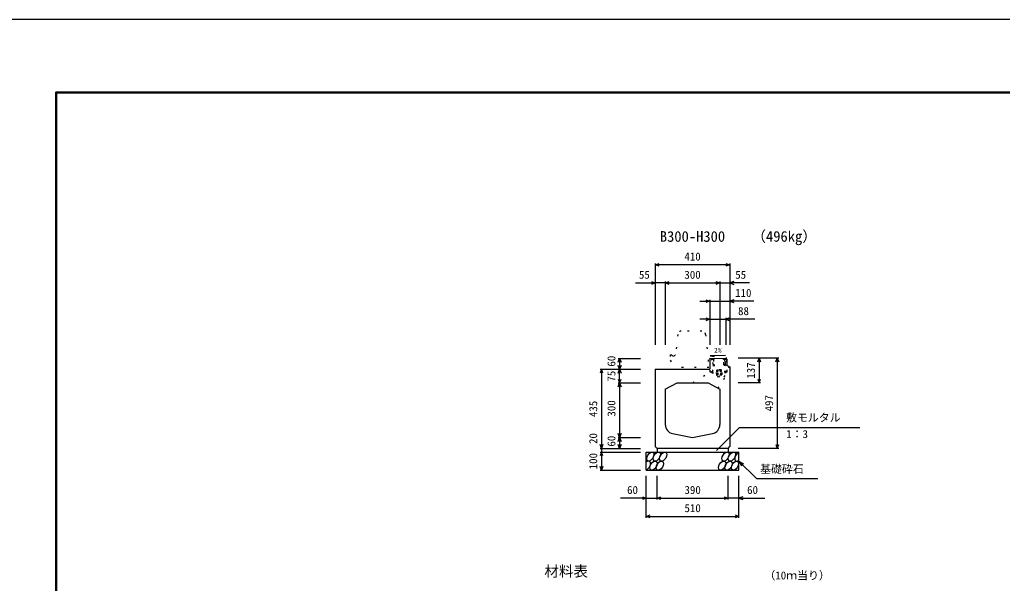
# Model space of a CAD drawing. Units: millimetres, scale not verified. Extents: x -12600 to 12600, y -5940 to 5940.
# Drawn here: x -4000 to 1403, y 2839 to 5940 of the extents above; entities that cross this region are included whole.
import ezdxf
from ezdxf.enums import TextEntityAlignment as Align

# ---------------------------------------------------------------- set-up
doc = ezdxf.new("R2010")
doc.units = ezdxf.units.MM
doc.header["$LTSCALE"] = 40
doc.linetypes.add('DOTTED', pattern=[1.75, 0.25, -1.5])
for name, color, linetype, lineweight in [('0-0_DIM', 7, 'Continuous', 25), ('0-1_Defpoints', 5, 'Continuous', 25), ('0-2_HATCH', 6, 'DOTTED', 25), ('0-5_OUTLINE', 3, 'Continuous', 25), ('0-6_OUTLINE2', 4, 'DOTTED', 25), ('0-7_TXT', 7, 'Continuous', 25), ('0-8_WAKU', 3, 'Continuous', 25)]:
    doc.layers.add(name, color=color, linetype=linetype, lineweight=lineweight)
doc.styles.add('ＭＳ ゴシック', font='')
doc.styles.get('ＭＳ ゴシック').set_extended_font_data('MS Gothic')

msp = doc.modelspace()

# ---------------------------------------------------------------- linework, layer by layer
at = {"layer": '0-0_DIM'}
for p, q in [((-505, 4598.96), (-505, 4151.46)), ((-95, 4598.96), (-95, 4151.46)), ((-95, 4591.46), (-505, 4591.46)), ((-613.38, 4491.46), (-505, 4491.46)), ((-450, 4491.46), (-505, 4491.46)), ((-450, 4498.96), (-450, 4151.46)), ((-450, 4491.46), (-150, 4491.46)), ((-150, 4498.96), (-150, 4151.46)), ((-150, 4491.46), (-95, 4491.46)), ((13.38, 4491.46), (-95, 4491.46)), ((-260, 4391.46), (-205, 4391.46)), ((-205, 4398.96), (-205, 4151.46)), ((-205, 4391.46), (-95, 4391.46)), ((36.52, 4391.46), (-95, 4391.46)), ((-205, 4291.46), (-260, 4291.46)), ((-205, 4291.46), (-117, 4291.46)), ((-117, 4298.96), (-117, 4151.46)), ((41.78, 4291.46), (-117, 4291.46)), ((-708.5, 4076.46), (-586, 4076.46)), ((-701, 4076.46), (-701, 4016.46)), ((173.5, 4078.46), (-49, 4078.46)), ((66, 4078.46), (66, 3941.46)), ((166, 4078.46), (166, 3581.46)), ((-808.5, 4016.46), (-586, 4016.46)), ((-801, 4016.46), (-801, 3581.46)), ((-701, 3941.46), (-701, 4016.46)), ((-708.5, 3941.46), (-586, 3941.46)), ((-701, 3941.46), (-701, 3641.46)), ((73.5, 3941.46), (-49, 3941.46)), ((-167.89, 3570.65), (-41.66, 3696.89)), ((-41.66, 3696.89), (619.81, 3696.89)), ((-708.5, 3641.46), (-586, 3641.46)), ((-701, 3641.46), (-701, 3581.46)), ((-808.5, 3581.46), (-586, 3581.46)), ((-801, 3581.46), (-801, 3561.46)), ((173.5, 3581.46), (-49, 3581.46)), ((-808.5, 3561.46), (-586, 3561.46)), ((-801, 3561.46), (-801, 3461.46)), ((-808.5, 3461.46), (-586, 3461.46)), ((-45, 3511.46), (50.76, 3415.71)), ((-45, 3511.46), (-19.02, 3496.46)), ((-45, 3511.46), (-30, 3485.48)), ((-555, 3200.1), (-555, 3431.46)), ((-495, 3300.1), (-495, 3431.46)), ((-105, 3300.1), (-105, 3431.46)), ((-45, 3200.1), (-45, 3431.46)), ((50.76, 3415.71), (388.31, 3415.71)), ((-555, 3307.6), (-696.79, 3307.6)), ((-555, 3307.6), (-495, 3307.6)), ((-495, 3307.6), (-105, 3307.6)), ((-45, 3307.6), (-105, 3307.6)), ((-45, 3307.6), (96.79, 3307.6)), ((-555, 3207.6), (-45, 3207.6))]:
    msp.add_line(p, q, dxfattribs=at)
for points in [[(-483.86, 4583.77), (-505, 4591.46), (-483.86, 4599.16)], [(-116.14, 4599.16), (-95, 4591.46), (-116.14, 4583.77)], [(-526.14, 4499.16), (-505, 4491.46), (-526.14, 4483.77)], [(-428.86, 4483.77), (-450, 4491.46), (-428.86, 4499.16)], [(-171.14, 4499.16), (-150, 4491.46), (-171.14, 4483.77)], [(-73.86, 4499.16), (-95, 4491.46), (-73.86, 4483.77)], [(-226.14, 4399.16), (-205, 4391.46), (-226.14, 4383.77)], [(-73.86, 4399.16), (-95, 4391.46), (-73.86, 4383.77)], [(-226.14, 4299.16), (-205, 4291.46), (-226.14, 4283.77)], [(-95.86, 4299.16), (-117, 4291.46), (-95.86, 4283.77)], [(-708.7, 4055.32), (-701, 4076.46), (-693.3, 4055.32)], [(58.3, 4057.32), (66, 4078.46), (73.7, 4057.32)], [(158.3, 4057.32), (166, 4078.46), (173.7, 4057.32)], [(-793.3, 3995.32), (-801, 4016.46), (-808.7, 3995.32)], [(-693.3, 4037.61), (-701, 4016.46), (-708.7, 4037.61)], [(-708.7, 3995.32), (-701, 4016.46), (-693.3, 3995.32)], [(-708.7, 3962.61), (-701, 3941.46), (-693.3, 3962.61)], [(58.3, 3962.61), (66, 3941.46), (73.7, 3962.61)], [(-708.7, 3920.32), (-701, 3941.46), (-693.3, 3920.32)], [(-693.3, 3662.61), (-701, 3641.46), (-708.7, 3662.61)], [(-708.7, 3620.32), (-701, 3641.46), (-693.3, 3620.32)], [(-793.3, 3602.61), (-801, 3581.46), (-808.7, 3602.61)], [(-693.3, 3602.61), (-701, 3581.46), (-708.7, 3602.61)], [(158.3, 3602.61), (166, 3581.46), (173.7, 3602.61)], [(-793.3, 3540.32), (-801, 3561.46), (-808.7, 3540.32)], [(-793.3, 3482.61), (-801, 3461.46), (-808.7, 3482.61)], [(-576.14, 3315.29), (-555, 3307.6), (-576.14, 3299.9)], [(-473.86, 3299.9), (-495, 3307.6), (-473.86, 3315.29)], [(-126.14, 3315.29), (-105, 3307.6), (-126.14, 3299.9)], [(-23.86, 3315.29), (-45, 3307.6), (-23.86, 3299.9)], [(-533.86, 3199.9), (-555, 3207.6), (-533.86, 3215.29)], [(-66.14, 3215.29), (-45, 3207.6), (-66.14, 3199.9)]]:
    msp.add_lwpolyline(points, dxfattribs=at)
at = {"layer": '0-1_Defpoints'}
msp.add_lwpolyline([(-4200, -5940), (12600, -5940), (12600, 5940), (-4200, 5940)], close=True, dxfattribs=at)
at = {"layer": '0-2_HATCH'}
for p, q in [((-116.07, 3998.28), (-117.72, 4078.26)), ((-194.16, 4001.68), (-203.16, 4001.49)), ((-116.2, 4004.28), (-194.18, 4002.68)), ((-187.68, 4002.81), (-188.54, 4044.8)), ((-188.4, 4037.8), (-123.41, 4039.14)), ((-164.5, 4012.66), (-166.96, 4010.74)), ((-166.81, 4003.24), (-166.96, 4010.74)), ((-140.57, 4003.78), (-166.81, 4003.24)), ((-166.57, 4011.09), (-164.5, 4012.66)), ((-143.26, 4013.1), (-164.5, 4012.66)), ((-160.56, 4003.37), (-160.72, 4010.87)), ((-146.81, 4003.65), (-146.97, 4011.15)), ((-141.13, 4011.61), (-143.26, 4013.1)), ((-140.57, 4003.78), (-140.72, 4011.28)), ((-123.56, 4046.14), (-122.69, 4004.15)), ((-116.18, 4003.28), (-110.18, 4003.4)), ((-110.18, 4003.4), (-110.86, 4036.65)), ((-170.06, 3997.17), (-137.07, 3997.85)), ((-167.13, 3983.23), (-167.39, 3995.73)), ((-139.42, 3983.8), (-167.13, 3983.23)), ((-160.46, 3995.87), (-160.2, 3983.37)), ((-146.61, 3996.15), (-146.35, 3983.66)), ((-139.68, 3996.3), (-139.42, 3983.8)), ((-137.07, 3997.85), (-137.04, 3996.35))]:
    msp.add_line(p, q, dxfattribs=at)
at = {"layer": '0-2_HATCH', "linetype": 'Continuous'}
msp.add_line((-111.4, 4063.02), (-110.86, 4036.65), dxfattribs=at)
at = {"layer": '0-2_HATCH'}
for points in [[(-203.16, 4001.49), (-204.7, 4076.48), (-195.7, 4076.66)], [(-195.7, 4076.66), (-194.06, 3996.68), (-116.07, 3998.28)], [(-188.54, 4044.8), (-187.54, 4044.82), (-188.04, 4068.82), (-189.04, 4068.8), (-189.18, 4075.79), (-124.2, 4077.13)], [(-184.18, 4075.9), (-184.04, 4068.9), (-185.04, 4068.88), (-184.55, 4044.88), (-183.55, 4044.9), (-183.4, 4037.91)], [(-128.41, 4039.04), (-128.56, 4046.04), (-127.56, 4046.06), (-128.05, 4070.05), (-129.05, 4070.03), (-129.19, 4077.03)], [(-124.2, 4077.13), (-124.05, 4070.13), (-125.05, 4070.11), (-124.56, 4046.12), (-123.56, 4046.14)], [(-111.4, 4063.02), (-111.72, 4078.39), (-117.72, 4078.26)], [(-137.04, 3996.35), (-170.03, 3995.67), (-170.06, 3997.17)]]:
    msp.add_lwpolyline(points, dxfattribs=at)
for centre, radius, start, end in [((-163.77, 4007.52), 4.53, 47.57461, 134.78335), ((-153.47, 3992.73), 19.53, 70.56972, 111.78823), ((-143.78, 4007.93), 4.53, 47.57461, 134.78335), ((-153.28, 3983.51), 11, 181.1783, 1.1783)]:
    msp.add_arc(centre, radius, start, end, dxfattribs=at)
at = {"layer": '0-2_HATCH', "linetype": 'Continuous'}
for centre, start_param, end_param in [((-550.7, 3486.46), 3.7419964, 7.318141), ((-48, 3536.46), 0.6666252, 4.1103269)]:
    msp.add_ellipse(centre, major_axis=(14.54, 23.54), ratio=0.5792, start_param=start_param, end_param=end_param, dxfattribs=at)
for centre in [(-532.11, 3536.46), (-515.23, 3486.46), (-496.63, 3536.46), (-479.75, 3486.46), (-461.16, 3536.46), (-137.55, 3486.46), (-118.95, 3536.46), (-102.07, 3486.46), (-83.48, 3536.46), (-66.59, 3486.46)]:
    msp.add_ellipse(centre, major_axis=(14.54, 23.54), ratio=0.5792, dxfattribs=at)
at = {"layer": '0-5_OUTLINE', "linetype": 'DOTTED'}
for p, q in [((-248.1, 4226.46), (-361.9, 4226.46)), ((-381.81, 4208.41), (-393, 4096.46)), ((-228.2, 4208.45), (-210, 4026.46)), ((-423, 4096.46), (-423, 4066.46)), ((-423, 4096.46), (-415, 4096.46)), ((-423, 4066.46), (-400, 4026.46)), ((-210, 4026.46), (-400, 4026.46))]:
    msp.add_line(p, q, dxfattribs=at)
at = {"layer": '0-5_OUTLINE'}
for p, q in [((-205, 4076.46), (-117, 4078.28)), ((-205, 4076.46), (-205, 4016.46)), ((-117, 4078.28), (-111, 4072.4)), ((-505, 4016.46), (-205, 4016.46)), ((-505, 4016.46), (-505, 3591.46)), ((-95, 4030.46), (-95, 3591.46)), ((-450, 3907.46), (-385, 3941.46)), ((-450, 3907.46), (-450, 3712.45)), ((-385, 3941.46), (-215, 3941.46)), ((-409.81, 3663.42), (-300, 3641.46)), ((-300, 3641.46), (-190.19, 3663.42)), ((-505, 3591.46), (-495, 3581.46)), ((-105, 3581.46), (-495, 3581.46)), ((-495, 3581.46), (-495, 3561.46)), ((-105, 3581.46), (-95, 3591.46)), ((-105, 3581.46), (-105, 3561.46)), ((-555, 3561.46), (-45, 3561.46)), ((-555, 3461.46), (-555, 3561.46)), ((-45, 3461.46), (-45, 3561.46)), ((-555, 3461.46), (-45, 3461.46))]:
    msp.add_line(p, q, dxfattribs=at)
at = {"layer": '0-5_OUTLINE', "linetype": 'DOTTED'}
msp.add_lwpolyline([(-415, 4096.46), (-405, 4086.46), (-395, 4096.46), (-393, 4096.46)], dxfattribs=at)
at = {"layer": '0-5_OUTLINE'}
for points in [[(-111, 4072.4), (-111, 4063.46), (-120, 4053.46)], [(-120, 4053.46), (-120, 4043.46), (-95, 4030.46)], [(-215, 3941.46), (-150, 3907.46), (-150, 3712.45)]]:
    msp.add_lwpolyline(points, dxfattribs=at)
at = {"layer": '0-5_OUTLINE', "linetype": 'DOTTED'}
for centre, start, end in [((-361.9, 4206.46), 90, 174.40835), ((-248.1, 4206.46), 4.08463, 90)]:
    msp.add_arc(centre, 20, start, end, dxfattribs=at)
at = {"layer": '0-5_OUTLINE'}
for centre, start, end in [((-400, 3712.45), 180, 258.69007), ((-200, 3712.45), 281.30993, 0)]:
    msp.add_arc(centre, 50, start, end, dxfattribs=at)
at = {"layer": '0-6_OUTLINE2'}
for p, q in [((-300.08, 3941.46), (-203.16, 4001.49)), ((-120, 4043.46), (-182.01, 3924.21)), ((-158.86, 3912.1), (-110.18, 4003.4)), ((-98.71, 4032.39), (-151.6, 3908.82))]:
    msp.add_line(p, q, dxfattribs=at)
at = {"layer": '0-7_TXT'}
msp.add_line((-203.28, 4090.4), (-179.56, 4086.72), dxfattribs=at)
msp.add_lwpolyline([(-118.72, 4092.14), (-203.28, 4090.4), (-179.74, 4095.05)], dxfattribs=at)
at = {"layer": '0-8_WAKU', "lineweight": 50}
msp.add_lwpolyline([(-3800, -5540), (12200, -5540), (12200, 5540), (-3800, 5540)], close=True, dxfattribs=at)

# ---------------------------------------------------------------- texts
at = {"layer": '0-0_DIM', "style": 'ＭＳ ゴシック'}
for s, p in [('410', (-345, 4601.46)), ('55', (-594.84, 4501.46)), ('300', (-345, 4501.46)), ('55', (-65.16, 4501.46)), ('110', (-65.98, 4401.46)), ('88', (-49.81, 4301.46)), ('敷モルタル', (213.94, 3715.62)), ('1：3', (214.94, 3624.93)), ('基礎砕石', (71.32, 3432.88)), ('60', (-660, 3317.6)), ('390', (-344.47, 3317.6)), ('60', (0, 3317.6)), ('510', (-344.47, 3217.6))]:
    msp.add_text(s, height=43.99, dxfattribs=at).set_placement(p, align=Align.BOTTOM_LEFT)
for s, p in [('60', (-711, 4031.46)), ('75', (-711, 3948.96)), ('137', (56, 3964.96)), ('435', (-811, 3753.96)), ('300', (-711, 3756.46)), ('497', (156, 3784.96)), ('20', (-811, 3605.78)), ('60', (-711, 3591.46)), ('100', (-811, 3466.46))]:
    msp.add_text(s, height=43.99, rotation=90, dxfattribs=at).set_placement(p, align=Align.BOTTOM_LEFT)
at = {"layer": '0-7_TXT', "style": 'ＭＳ ゴシック'}
for s, height, p in [('B300-H300', 58.65, (-480, 4700.44)), ('（496kg）', 58.65, (23.7, 4700.84)), ('2%', 26.39, (-181.82, 4100.21)), ('材料表', 58.65, (-1115, 2858.36)), ('（10ｍ当り）', 43.99, (95, 2847.36))]:
    msp.add_text(s, height=height, dxfattribs=at).set_placement(p, align=Align.BOTTOM_LEFT)

doc.saveas('drawing.dxf')
